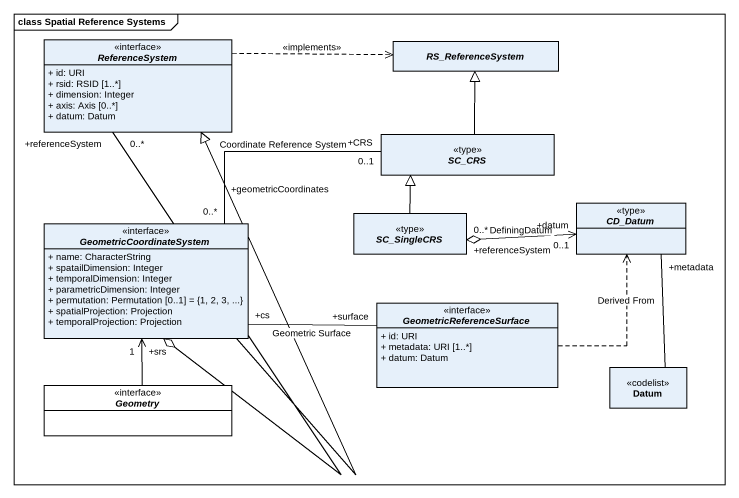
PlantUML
@startuml
mainframe class Spatial Reference Systems
hide circle
hide empty members
skinparam classAttributeIconSize 0
interface ReferenceSystem {
  + id: URI
  + rsid: RSID [1..*]
  + dimension: Integer
  + axis: Axis [0..*]
  + datum: Datum
}
abstract class RS_ReferenceSystem
abstract class SC_CRS <<type>>
interface GeometricCoordinateSystem {
  + name: CharacterString
  + spatailDimension: Integer
  + temporalDimension: Integer
  + parametricDimension: Integer
  + permutation: Permutation [0..1] = {1, 2, 3, ...}
  + spatialProjection: Projection
  + temporalProjection: Projection
}
abstract class SC_SingleCRS <<type>>
abstract class CD_Datum <<type>>
interface GeometricReferenceSurface {
  + id: URI
  + metadata: URI [1..*]
  + datum: Datum
}
interface Geometry #FFFFFF
class Datum <<codelist>>
ReferenceSystem .right.> RS_ReferenceSystem : <<implements>>
ReferenceSystem "+referenceSystem\n0..*" --o GeometricCoordinateSystem
SC_CRS -up-|> RS_ReferenceSystem
GeometricCoordinateSystem -up-|> ReferenceSystem
GeometricCoordinateSystem "+geometricCoordinates\n0..*" -right- "+CRS\n0..1" SC_CRS : Coordinate Reference System
SC_SingleCRS -up-|> SC_CRS
CD_Datum "+datum\n0..1" <-left-o "+referenceSystem\n0..*" SC_SingleCRS : DefiningDatum
GeometricReferenceSurface "+surface" -left- "+cs" GeometricCoordinateSystem : Geometric Surface
GeometricReferenceSurface .up.> CD_Datum : Derived From
Geometry -up-> "+srs\n1" GeometricCoordinateSystem
Datum -up- "+metadata" CD_Datum
@enduml
